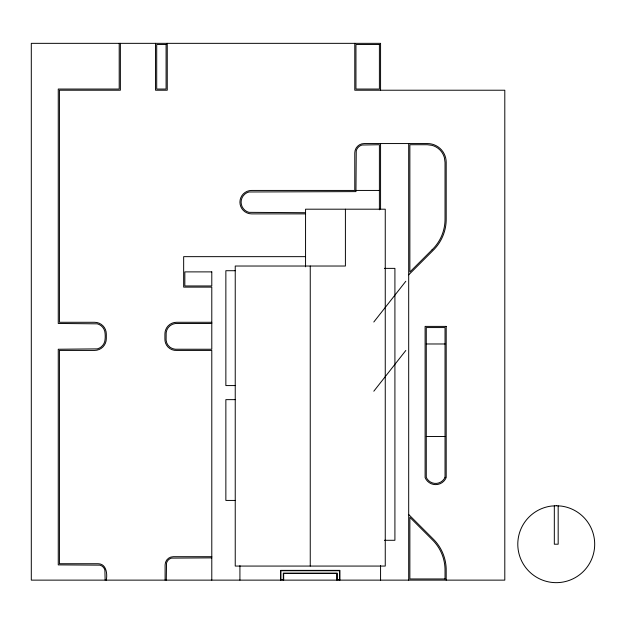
<?xml version="1.0" encoding="UTF-8"?>
<svg xmlns="http://www.w3.org/2000/svg" width="626" height="626" viewBox="0 0 626 626"><rect width="100%" height="100%" fill="white"/><g stroke="black" fill="none" stroke-linecap="round" stroke-linejoin="round"><path stroke-width="0.94" d="M373.808 322.014L405.805 281.277M373.808 391.211L405.805 350.482M408.692 274.822L432.942 250.58A43.624 43.624 0 0 0 446.197 218.568L446.197 162.314A18.749 18.749 0 0 0 427.448 143.557L364.16 143.557A9.374 9.374 0 0 0 354.778 152.932L354.778 190.437L251.644 190.437A11.722 11.722 0 0 0 239.922 202.159A11.722 11.722 0 0 0 251.644 213.881L305.441 213.881M355.951 190.437L379.395 190.437M305.582 212.707L248.913 212.339A10.54 10.54 0 0 1 248.913 191.979L355.951 191.611L356.241 150.811A8.193 8.193 0 0 1 362.039 145.021L379.395 144.731L379.395 209.804M305.378 256.652L183.661 256.652L183.661 287.123L211.791 287.123L211.791 349.245L175.17 349.222A9.93 9.93 0 0 1 166.101 340.153L166.172 332.617A10.462 10.462 0 0 1 175.249 323.54L211.791 323.462M384.395 268.374L394.912 268.374L394.912 540.285L384.395 540.285M235.235 270.714L225.861 270.714L225.861 385.577L235.235 385.577M211.791 322.288L176.634 322.288A11.636 11.636 0 0 0 164.912 334.01L164.912 338.697A11.111 11.111 0 0 0 176.634 350.411L211.791 350.411L211.791 580.13M426.275 343.979L445.031 343.979M235.235 399.638L225.861 399.638L225.861 500.432L235.235 500.432M426.275 436.471L445.031 436.471M211.791 556.694L173.308 556.694A8.201 8.201 0 0 0 165.107 564.895L165.107 580.13M211.791 557.868L171.493 558.118A7.019 7.019 0 0 0 166.532 563.079L166.281 580.13M408.692 514.502L432.942 538.743A43.624 43.624 0 0 1 446.197 570.755L446.197 580.13M558.173 505.878L558.173 544.205L554.323 544.205L554.323 505.878M408.692 143.557L408.692 580.13M380.569 90.222L380.569 43.343L31.3 43.343L31.3 580.13L504.799 580.13L504.799 90.222L354.778 90.222L354.778 43.343M380.569 143.557L380.569 208.998M380.569 565.654L380.569 580.13M345.403 209.194L345.403 266.027L235.235 266.027L235.235 566.068L385.256 566.068L385.256 209.194L305.558 209.194L305.558 266.809M339.934 580.13L339.934 570.364L280.55 570.364L280.55 580.13M336.811 580.13L336.811 573.494L283.68 573.494L283.68 580.13M310.246 266.027L310.246 566.068M239.922 565.654L239.922 580.13M167.259 43.343L167.259 90.222L155.538 90.222L155.538 43.343M120.372 43.343L120.372 90.222L59.431 90.222L59.431 322.288L94.589 322.288A11.722 11.722 0 0 1 106.31 334.01L106.31 338.697A11.722 11.722 0 0 1 94.589 350.411L59.431 350.411L59.431 563.729L98.102 563.729C106.467 563.76 107.484 573.893 106.31 580.13M119.206 43.343L119.206 89.048L58.257 89.048L58.257 323.462L97.32 323.83A10.54 10.54 0 0 1 104.769 331.279A28.147 28.147 0 0 1 104.769 341.42A10.54 10.54 0 0 1 97.32 348.878L58.257 349.245L58.257 564.895L99.925 565.145A7.019 7.019 0 0 1 104.886 570.114L105.137 580.13M445.031 477.294L444.163 478.898A10.251 10.251 0 0 1 427.135 478.898L426.275 477.294L426.275 327.57L445.031 327.57L445.031 477.294M432.104 249.758L409.866 271.997L409.866 144.731L427.37 144.731L431.995 145.342A17.567 17.567 0 0 1 444.421 157.76L445.031 162.384L445.031 218.56A42.49 42.49 0 0 1 432.104 249.758M556.248 505.753L551.232 506.082A38.452 38.452 0 0 0 523.813 564.863A38.452 38.452 0 0 0 588.675 564.863A38.452 38.452 0 0 0 561.264 506.082L556.248 505.753M166.086 44.516L156.711 44.516L156.711 89.048L166.086 89.048L166.086 44.516M379.395 44.516L355.951 44.516L355.951 89.048L379.395 89.048L379.395 44.516M211.791 271.887L184.834 271.887L184.834 285.957L211.791 285.957L211.791 271.887M446.197 326.396L425.101 326.396L425.101 477.591A11.425 11.425 0 0 0 446.197 477.591L446.197 326.396M339.542 570.755L280.941 570.755L280.941 579.746L283.288 579.746L283.288 573.103L337.203 573.103L337.203 579.746L339.542 579.746L339.542 570.755M445.031 578.964L409.866 578.964L409.866 517.326L432.104 539.565A42.49 42.49 0 0 1 445.031 570.771L445.031 578.964"/></g></svg>
